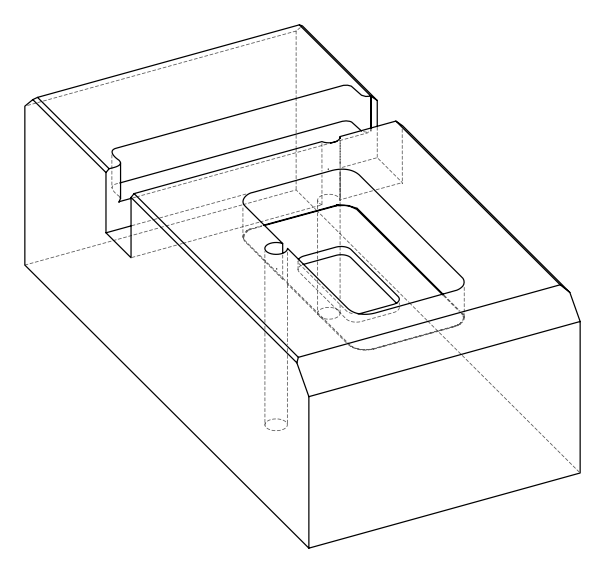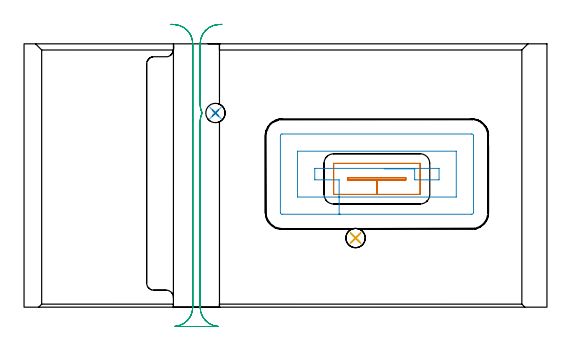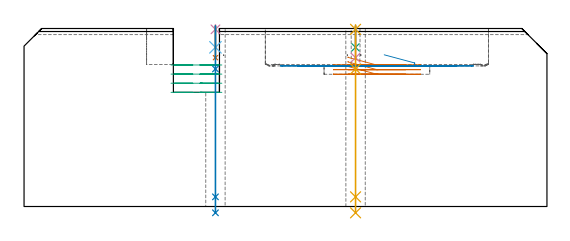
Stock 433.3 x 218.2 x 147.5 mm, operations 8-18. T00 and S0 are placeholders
(PLAN: 18 operations, 11 tool changes, 149.4 min)
(1 AREA_MILL | FG_CHAMFER_SURFACE | UGT0205_001 | 1.04 min | 360 mm3)
(2 AREA_MILL_1 | FG_CHAMFER_SURFACE_1 | UGT0205_001 | 1.98 min | 1576 mm3)
(3 AREA_MILL_2 | FG_CHAMFER_SURFACE_2 | UGT0205_001 | 2.17 min | 798 mm3)
(4 AREA_MILL_3 | FG_CHAMFER_SURFACE_3 | UGT0205_001 | 4.24 min | 3603 mm3)
(5 AREA_MILL_4 | FG_CHAMFER_SURFACE_4 | UGT0205_001 | 14.18 min | 46944 mm3)
(6 AREA_MILL_5 | FG_CHAMFER_SURFACE_5 | UGT0205_001 | 10.61 min | 23128 mm3)
(7 MILL_OPEN_POCKET | POCKET_OPEN | NXT0201_013 | Follow Part, ap 2.5, ae 75% | 104.15 min | 885522 mm3)
(8 MILL_RECTANGULAR_POCKET | POCKET_RECTANGULAR_STRAIGHT | UGT0201_134 | Follow Part, ap 3.975, ae 75% | 2.17 min | 28916 mm3)
(9 MILL_RECTANGULAR_POCKET_1 | POCKET_RECTANGULAR_STRAIGHT_1 | NXT0201_007 | Follow Part, ap 6.25, ae 75% | 2.11 min | 13683 mm3)
(10 MILL_RECTANGULAR_SLOT | SLOT_RECTANGULAR | UGT0201_004 | Follow Part, ap 8, ae 75% | 4.68 min | 191450 mm3)
(11 SPOT_DRILL | STEP1HOLE | NXT0321_9005460120000 | 0.03 min | 0 mm3)
(12 SPOT_DRILL_1 | STEP1HOLE_1 | NXT0321_9005460120000 | 0.03 min | 0 mm3)
(13 DRILL_BLIND_HOLE_INTO_CENTER | STEP1HOLE | UGT0301_217 | 0.07 min | 0 mm3)
(14 DRILL_TO_ENLARGE_BLIND_HOLE | STEP1HOLE | NXT0301_111 | 0.11 min | 80 mm3)
(15 GUN_DRILL_THROUGH_HOLE | STEP1HOLE | UGT0307_013 | 0.82 min | 19711 mm3)
(16 DRILL_BLIND_HOLE_INTO_CENTER_1 | STEP1HOLE_1 | UGT0301_217 | 0.07 min | 0 mm3)
(17 DRILL_TO_ENLARGE_BLIND_HOLE_1 | STEP1HOLE_1 | NXT0301_111 | 0.11 min | 17 mm3)
(18 GUN_DRILL_THROUGH_HOLE_1 | STEP1HOLE_1 | UGT0307_013 | 0.82 min | 23595 mm3)
(TOOL UGT0205_001 | Chamfer Mill 20 x 3 x 45 deg. | D20 FL50 Z2)
(TOOL NXT0201_013 | ENDMILL 10mm | D10 FL30 Z4)
(TOOL UGT0201_134 | Carbide End Mill 15.9 | D15.9 FL30 Z4)
(TOOL NXT0201_007 | ENDMILL 25mm [R216.25-25050GCK54P 1620] | D25 R3 FL54 Z5)
(TOOL UGT0201_004 | End Mill 32 mm | D32 FL53 Z6)
(TOOL NXT0321_9005460120000 | NC Spot Drill, 142deg, 12mm, Carbide, Uncoated | D12 PA142 FL30 Z2)
(TOOL UGT0301_217 | Twist Drill 10.4 mm | D10.4 PA118 FL82 Z2)
(TOOL NXT0301_111 | Carbide Drill 16.1mm [860.1-1610-050A1-PM 4234] | D16.1 PA147 FL73 Z2)
(TOOL UGT0307_013 | Gun Drill 16 mm | D16 PA130 FL24 Z1)
(OP 8 MILL_RECTANGULAR_POCKET)
G17 G21 G94 G90
T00 M6
G54
G17 G0 G90 X268.475 Y106.792 S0 M3
G43 Z157.504 H0
Z123.971
G94 G1 Y105.375 Z123.592 F250.
X292.4 Z117.181
X316.325 F500.
Y107.225
X268.475
Y105.375
X292.4
Y93.45
X328.2
X328.23 Y93.448
X328.252 Y93.47
X328.25 Y93.5
Y119.1
X328.252 Y119.13
X328.23 Y119.152
X328.2 Y119.15
X256.6
X256.57 Y119.152
X256.548 Y119.13
X256.55 Y119.1
Y93.5
X256.548 Y93.47
X256.57 Y93.448
X256.6 Y93.45
X292.4
X293.4
G0 X268.475 Y106.792 Z120.181
G1 Y105.375 Z119.801 F250.
X292.4 Z113.39
X316.325 F500.
Y107.225
X268.475
Y105.375
X292.4
Y93.45
X328.2
X328.23 Y93.448
X328.252 Y93.47
X328.25 Y93.5
Y119.1
X328.252 Y119.13
X328.23 Y119.152
X328.2 Y119.15
X256.6
X256.57 Y119.152
X256.548 Y119.13
X256.55 Y119.1
Y93.5
X256.548 Y93.47
X256.57 Y93.448
X256.6 Y93.45
X292.4
X293.4
G0 X268.475 Y106.792 Z116.39
G1 Y105.375 Z116.011 F250.
X292.4 Z109.6
X316.325 F500.
Y107.225
X268.475
Y105.375
X292.4
Y93.45
X328.2
X328.23 Y93.448
X328.252 Y93.47
X328.25 Y93.5
Y119.1
X328.252 Y119.13
X328.23 Y119.152
X328.2 Y119.15
X256.6
X256.57 Y119.152
X256.548 Y119.13
X256.55 Y119.1
Y93.5
X256.548 Y93.47
X256.57 Y93.448
X256.6 Y93.45
X292.4
X293.4
G0 Z157.504
M5
M2
(OP 9 MILL_RECTANGULAR_POCKET_1)
G17 G21 G94 G90
T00 M6
G54
G17 G0 G90 X298.462 Y114.6 S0 M3
G43 Z157.504 H1
Z125.701
G94 G1 X323.7 Z118.938 F250.
Y105.5 Z116.5
X343.9 F500.
Y115.
X240.9
Y105.5
X261.1
Y91.25
X358.15
Y129.25
X226.65
Y91.25
X261.1
Y77.
X371.
G3 X372.4 Y78.4 R1.4
G1 Y142.1
G3 X371. Y143.5 R1.4
G1 X213.8
G3 X212.4 Y142.1 R1.4
G1 Y78.4
G3 X213.8 Y77. R1.4
G1 X261.1
X262.1
G0 Z157.504
M5
M2
(OP 10 MILL_RECTANGULAR_SLOT)
G17 G21 G94 G90
T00 M6
G54
G17 G0 G90 X121.785 Y234.354 S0 M3
G43 Z157.504 H0
Z117.273
G94 G1 X124.779 Y234.17 F250.
G2 X139.8 Y218.2 R16. F500.
G1 Y0.
G2 X124.779 Y-15.97 R16.
G1 Y-16.
X160.921
Y-15.97
G2 X145.9 Y0. R16.
G1 Y153.612
G2 X147.656 Y160.9 R16.
X145.9 Y168.188 R16.
G1 Y218.2
G2 X160.889 Y234.168 R16.
G1 X163.883 Y234.358 F250.
G0 X121.785 Y234.354 Z109.716
G1 X124.779 Y234.17
G2 X139.8 Y218.2 R16. F500.
G1 Y0.
G2 X124.779 Y-15.97 R16.
G1 Y-16.
X160.921
Y-15.97
G2 X145.9 Y0. R16.
G1 Y153.612
G2 X147.656 Y160.9 R16.
X145.9 Y168.188 R16.
G1 Y218.2
G2 X160.921 Y234.17 R16.
G1 X163.915 Y234.354 F250.
G0 X121.785 Z102.158
G1 X124.779 Y234.17
G2 X139.8 Y218.2 R16. F500.
G1 Y0.
G2 X124.779 Y-15.97 R16.
G1 Y-16.
X160.921
Y-15.97
G2 X145.9 Y0. R16.
G1 Y153.612
G2 X147.656 Y160.9 R16.
X145.9 Y168.188 R16.
G1 Y218.2
G2 X160.921 Y234.17 R16.
G1 X163.915 Y234.354 F250.
G0 X121.785 Z94.6
G1 X124.779 Y234.17
G2 X139.8 Y218.2 R16. F500.
G1 Y0.
G2 X124.779 Y-15.97 R16.
G1 Y-16.
X160.921
Y-15.97
G2 X145.9 Y0. R16.
G1 Y153.612
G2 X147.656 Y160.9 R16.
X145.9 Y168.188 R16.
G1 Y218.2
G2 X160.921 Y234.17 R16.
G1 X163.915 Y234.354 F250.
G0 Z157.504
M5
M2
(OP 11 SPOT_DRILL)
G17 G21 G94 G90
T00 M6
G54
G17 G0 G90 X158.6 Y160.9 S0 M3
G43 Z157.5 H0
G94 G81 G98 Z146.811 F250. R150.5
G80
M5
M2
(OP 12 SPOT_DRILL_1)
G17 G21 G94 G90
T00 M6
G54
G17 G0 G90 X274.7 Y57.3 S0 M3
G43 Z157.5 H0
G94 G81 G98 Z146.811 F250. R150.5
G80
M5
M2
(OP 13 DRILL_BLIND_HOLE_INTO_CENTER)
G17 G21 G94 G90
T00 M6
G54
G17 G0 G90 X158.6 Y160.9 S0 M3
G43 Z157.5 H0
G94 G81 G98 Z131.9 F250. R149.5
G80
M5
M2
(OP 14 DRILL_TO_ENLARGE_BLIND_HOLE)
G17 G21 G94 G90
T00 M6
G54
G17 G0 G90 X158.6 Y160.9 S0 M3
G43 Z157.5 H1
G94 G81 G98 Z123.35 F250. R149.5
G80
M5
M2
(OP 15 GUN_DRILL_THROUGH_HOLE)
G17 G21 G94 G90
T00 M6
G54
G17 G0 G90 X158.6 Y160.9 M8
G43 Z157.5 H0
Z149.72
S716 M3
G94 G1 Z113.989 F125. M26
G4 X.084
Z8. F250.
G4 X.084
Z-5.23 F125.
G4 X.084
M5
M9
G0 Z149.72
Z157.5
M2
(OP 16 DRILL_BLIND_HOLE_INTO_CENTER_1)
G17 G21 G94 G90
T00 M6
G54
G17 G0 G90 X274.7 Y57.3 S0 M3
G43 Z157.5 H0
G94 G81 G98 Z131.9 F250. R149.5
G80
M5
M2
(OP 17 DRILL_TO_ENLARGE_BLIND_HOLE_1)
G17 G21 G94 G90
T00 M6
G54
G17 G0 G90 X274.7 Y57.3 S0 M3
G43 Z157.5 H1
G94 G81 G98 Z123.35 F250. R149.5
G80
M5
M2
(OP 18 GUN_DRILL_THROUGH_HOLE_1)
G17 G21 G94 G90
T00 M6
G54
G17 G0 G90 X274.7 Y57.3 M8
G43 Z157.5 H0
Z149.72
S716 M3
G94 G1 Z113.989 F125. M26
G4 X.084
Z8. F250.
G4 X.084
Z-5.23 F125.
G4 X.084
M5
M9
G0 Z149.72
Z157.5
M2
